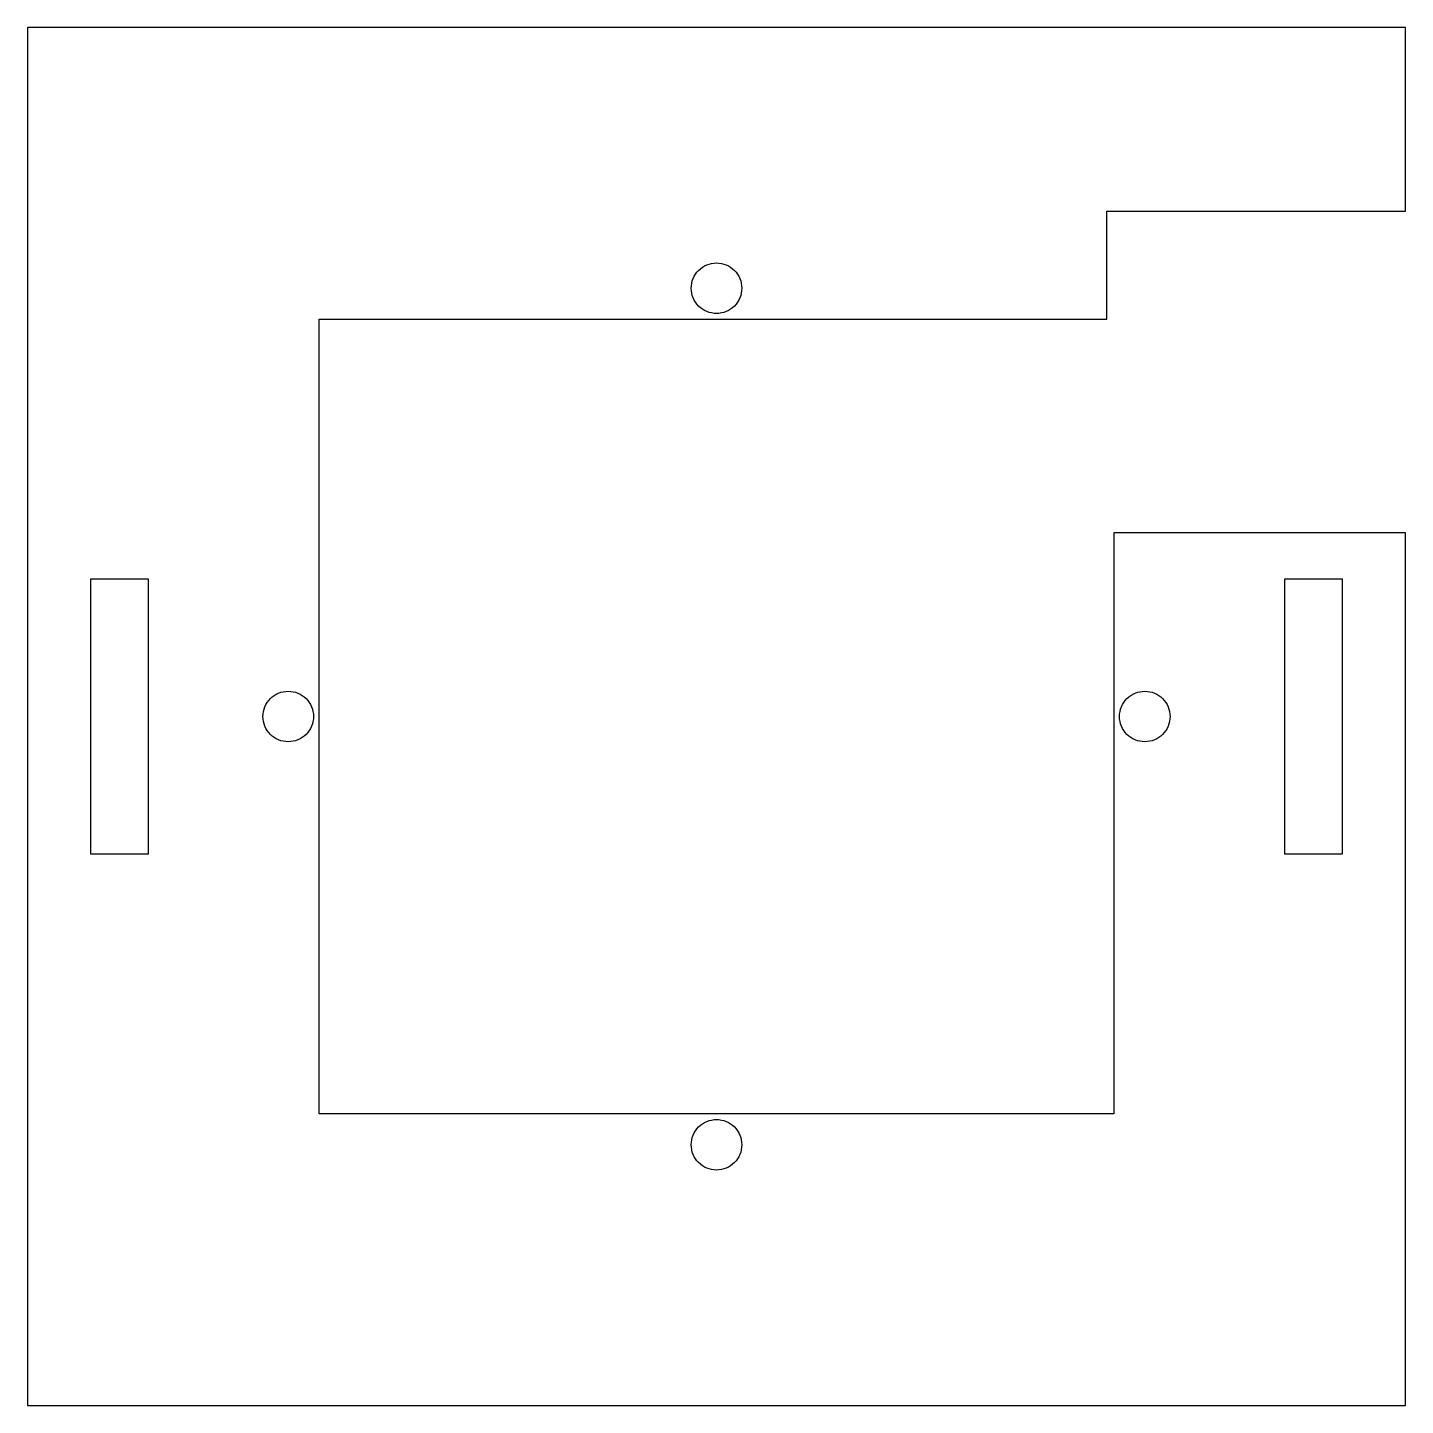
# Model space of a CAD drawing. Header units: millimetres. Extents: x -30 to 30, y -30 to 30.
import ezdxf

# ---------------------------------------------------------------- set-up
doc = ezdxf.new("R2010")
doc.units = ezdxf.units.MM

msp = doc.modelspace()

# ---------------------------------------------------------------- linework, layer by layer
at = {"layer": '36_arm_lift_cap_t6.0'}
for points in [[(17.3, -17.3), (-17.3, -17.3), (-17.3, 17.3), (17, 17.3), (17, 22), (30, 22), (30, 30), (-30, 30), (-30, -30), (30, -30), (30, 8), (17.3, 8), (17.3, -17.3)], [(1.0163, 19.071), (1.0526, 18.9693), (1.0789, 18.8646), (1.0947, 18.7578), (1.1, 18.65), (1.0947, 18.5422), (1.0789, 18.4354), (1.0526, 18.3307), (1.0163, 18.229), (0.9701, 18.1315), (0.9146, 18.0389), (0.8503, 17.9522), (0.7778, 17.8722), (0.6978, 17.7997), (0.6111, 17.7354), (0.5185, 17.6799), (0.421, 17.6337), (0.3193, 17.5974), (0.2146, 17.5711), (0.1078, 17.5553), (0, 17.55), (-0.1078, 17.5553), (-0.2146, 17.5711), (-0.3193, 17.5974), (-0.421, 17.6337), (-0.5185, 17.6799), (-0.6111, 17.7354), (-0.6978, 17.7997), (-0.7778, 17.8722), (-0.8503, 17.9522), (-0.9146, 18.0389), (-0.9701, 18.1315), (-1.0163, 18.229), (-1.0526, 18.3307), (-1.0789, 18.4354), (-1.0947, 18.5422), (-1.1, 18.65), (-1.0947, 18.7578), (-1.0789, 18.8646), (-1.0526, 18.9693), (-1.0163, 19.071), (-0.9701, 19.1685), (-0.9146, 19.2611), (-0.8503, 19.3478), (-0.7778, 19.4278), (-0.6978, 19.5003), (-0.6111, 19.5646), (-0.5185, 19.6201), (-0.421, 19.6663), (-0.3193, 19.7026), (-0.2146, 19.7289), (-0.1078, 19.7447), (0, 19.75), (0.1078, 19.7447), (0.2146, 19.7289), (0.3193, 19.7026), (0.421, 19.6663), (0.5185, 19.6201), (0.6111, 19.5646), (0.6978, 19.5003), (0.7778, 19.4278), (0.8503, 19.3478), (0.9146, 19.2611), (0.9701, 19.1685), (1.0163, 19.071)], [(-24.75, 6), (-24.75, -6), (-27.25, -6), (-27.25, 6), (-24.75, 6)], [(27.25, -6), (24.75, -6), (24.75, 6), (27.25, 6), (27.25, -6)], [(-17.5553, 0.1078), (-17.55, 0), (-17.5553, -0.1078), (-17.5711, -0.2146), (-17.5974, -0.3193), (-17.6337, -0.421), (-17.6799, -0.5185), (-17.7354, -0.6111), (-17.7997, -0.6978), (-17.8722, -0.7778), (-17.9522, -0.8503), (-18.0389, -0.9146), (-18.1315, -0.9701), (-18.229, -1.0163), (-18.3307, -1.0526), (-18.4354, -1.0789), (-18.5422, -1.0947), (-18.65, -1.1), (-18.7578, -1.0947), (-18.8646, -1.0789), (-18.9693, -1.0526), (-19.071, -1.0163), (-19.1685, -0.9701), (-19.2611, -0.9146), (-19.3478, -0.8503), (-19.4278, -0.7778), (-19.5003, -0.6978), (-19.5646, -0.6111), (-19.6201, -0.5185), (-19.6663, -0.421), (-19.7026, -0.3193), (-19.7289, -0.2146), (-19.7447, -0.1078), (-19.75, 0), (-19.7447, 0.1078), (-19.7289, 0.2146), (-19.7026, 0.3193), (-19.6663, 0.421), (-19.6201, 0.5185), (-19.5646, 0.6111), (-19.5003, 0.6978), (-19.4278, 0.7778), (-19.3478, 0.8503), (-19.2611, 0.9146), (-19.1685, 0.9701), (-19.071, 1.0163), (-18.9693, 1.0526), (-18.8646, 1.0789), (-18.7578, 1.0947), (-18.65, 1.1), (-18.5422, 1.0947), (-18.4354, 1.0789), (-18.3307, 1.0526), (-18.229, 1.0163), (-18.1315, 0.9701), (-18.0389, 0.9146), (-17.9522, 0.8503), (-17.8722, 0.7778), (-17.7997, 0.6978), (-17.7354, 0.6111), (-17.6799, 0.5185), (-17.6337, 0.421), (-17.5974, 0.3193), (-17.5711, 0.2146), (-17.5553, 0.1078)], [(19.7289, 0.2146), (19.7447, 0.1078), (19.75, 0), (19.7447, -0.1078), (19.7289, -0.2146), (19.7026, -0.3193), (19.6663, -0.421), (19.6201, -0.5185), (19.5646, -0.6111), (19.5003, -0.6978), (19.4278, -0.7778), (19.3478, -0.8503), (19.2611, -0.9146), (19.1685, -0.9701), (19.071, -1.0163), (18.9693, -1.0526), (18.8646, -1.0789), (18.7578, -1.0947), (18.65, -1.1), (18.5422, -1.0947), (18.4354, -1.0789), (18.3307, -1.0526), (18.229, -1.0163), (18.1315, -0.9701), (18.0389, -0.9146), (17.9522, -0.8503), (17.8722, -0.7778), (17.7997, -0.6978), (17.7354, -0.6111), (17.6799, -0.5185), (17.6337, -0.421), (17.5974, -0.3193), (17.5711, -0.2146), (17.5553, -0.1078), (17.55, 0), (17.5553, 0.1078), (17.5711, 0.2146), (17.5974, 0.3193), (17.6337, 0.421), (17.6799, 0.5185), (17.7354, 0.6111), (17.7997, 0.6978), (17.8722, 0.7778), (17.9522, 0.8503), (18.0389, 0.9146), (18.1315, 0.9701), (18.229, 1.0163), (18.3307, 1.0526), (18.4354, 1.0789), (18.5422, 1.0947), (18.65, 1.1), (18.7578, 1.0947), (18.8646, 1.0789), (18.9693, 1.0526), (19.071, 1.0163), (19.1685, 0.9701), (19.2611, 0.9146), (19.3478, 0.8503), (19.4278, 0.7778), (19.5003, 0.6978), (19.5646, 0.6111), (19.6201, 0.5185), (19.6663, 0.421), (19.7026, 0.3193), (19.7289, 0.2146)], [(1.0526, -18.3307), (1.0789, -18.4354), (1.0947, -18.5422), (1.1, -18.65), (1.0947, -18.7578), (1.0789, -18.8646), (1.0526, -18.9693), (1.0163, -19.071), (0.9701, -19.1685), (0.9146, -19.2611), (0.8503, -19.3478), (0.7778, -19.4278), (0.6978, -19.5003), (0.6111, -19.5646), (0.5185, -19.6201), (0.421, -19.6663), (0.3193, -19.7026), (0.2146, -19.7289), (0.1078, -19.7447), (0, -19.75), (-0.1078, -19.7447), (-0.2146, -19.7289), (-0.3193, -19.7026), (-0.421, -19.6663), (-0.5185, -19.6201), (-0.6111, -19.5646), (-0.6978, -19.5003), (-0.7778, -19.4278), (-0.8503, -19.3478), (-0.9146, -19.2611), (-0.9701, -19.1685), (-1.0163, -19.071), (-1.0526, -18.9693), (-1.0789, -18.8646), (-1.0947, -18.7578), (-1.1, -18.65), (-1.0947, -18.5422), (-1.0789, -18.4354), (-1.0526, -18.3307), (-1.0163, -18.229), (-0.9701, -18.1315), (-0.9146, -18.0389), (-0.8503, -17.9522), (-0.7778, -17.8722), (-0.6978, -17.7997), (-0.6111, -17.7354), (-0.5185, -17.6799), (-0.421, -17.6337), (-0.3193, -17.5974), (-0.2146, -17.5711), (-0.1078, -17.5553), (0, -17.55), (0.1078, -17.5553), (0.2146, -17.5711), (0.3193, -17.5974), (0.421, -17.6337), (0.5185, -17.6799), (0.6111, -17.7354), (0.6978, -17.7997), (0.7778, -17.8722), (0.8503, -17.9522), (0.9146, -18.0389), (0.9701, -18.1315), (1.0163, -18.229), (1.0526, -18.3307)]]:
    msp.add_lwpolyline(points, close=True, dxfattribs=at)

doc.saveas('drawing.dxf')
